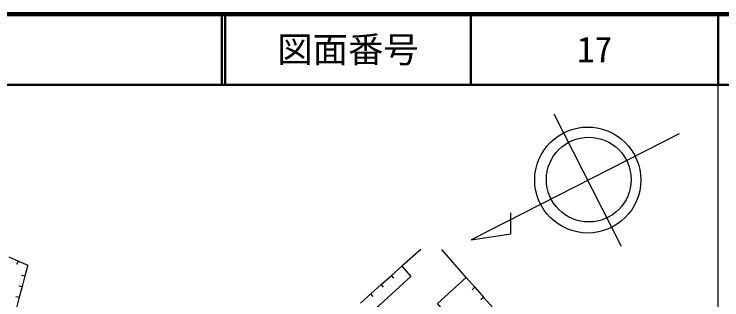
# Model space of a CAD drawing. Units: millimetres, scale not verified. Extents: x 40000 to 680000, y 20000 to 380000.
# Drawn here: x 479385 to 579500, y 339575 to 380000 of the extents above; entities that cross this region are included whole.
import ezdxf
from ezdxf.enums import TextEntityAlignment as Align

# ---------------------------------------------------------------- set-up
doc = ezdxf.new("R2010")
doc.units = ezdxf.units.MM
doc.header["$LTSCALE"] = 1000
for name, color, linetype, lineweight in [('M-BGD', 7, 'Continuous', 25), ('M-STR-STRC', 7, 'Continuous', 25), ('M-TTL', 2, 'Continuous', 140), ('M-TTL-BAND', 7, 'Continuous', 25), ('M-TTL-LINE', 7, 'Continuous', 50)]:
    doc.layers.add(name, color=color, linetype=linetype, lineweight=lineweight)
doc.layers.add('M-TTL-TXT', color=7, linetype='Continuous')
doc.styles.add('ＭＳ ゴシック', font='')
doc.styles.get('ＭＳ ゴシック').set_extended_font_data('MS Gothic')

msp = doc.modelspace()

# ---------------------------------------------------------------- linework, layer by layer
at = {"layer": 'M-BGD'}
for p, q in [((478633, 345653), (479977, 345062)), ((479776, 344604), (479977, 345062)), ((479977, 345062), (481321, 344471)), ((481321, 344471), (480917, 342959)), ((532759, 343033), (534224, 344336)), ((480434, 343088), (480917, 342959)), ((480917, 342959), (480513, 341448)), ((531294, 341731), (532759, 343033)), ((533091, 342660), (532759, 343033)), ((543348, 342721), (544569, 341346)), ((480030, 341577), (480513, 341448)), ((480513, 341448), (480109, 339936)), ((529828, 340429), (531294, 341731)), ((531626, 341358), (531294, 341731)), ((528363, 339127), (529828, 340429)), ((530161, 340055), (529828, 340429)), ((544195, 341014), (544569, 341346)), ((544569, 341346), (545790, 339972)), ((479626, 340065), (480109, 339936)), ((480109, 339936), (479705, 338425)), ((545416, 339640), (545790, 339972)), ((545790, 339972), (547011, 338598))]:
    msp.add_line(p, q, dxfattribs=at)
msp.add_lwpolyline([(536921, 346693), (534224, 344336), (535487, 342902), (522425, 330933), (530303, 322447), (538520, 329828), (537557, 330881), (542470, 335307), (539287, 339044), (543348, 342721), (539880, 346721)], dxfattribs=at)
at = {"layer": 'M-STR-STRC'}
for p, q in [((565320, 347137), (555775, 365842)), ((573463, 363080), (544042, 348068)), ((549648, 348900), (549628, 351901)), ((544042, 348068), (549648, 348900))]:
    msp.add_line(p, q, dxfattribs=at)
for centre, radius in [((560528, 356527), 7500), ((560673, 356591), 6000)]:
    msp.add_circle(centre, radius, dxfattribs=at)
at = {"layer": 'M-TTL'}
msp.add_line((680000, 380000), (40000, 380000), dxfattribs=at)
at = {"layer": 'M-TTL-BAND'}
msp.add_line((579000, 20000), (579000, 370000), dxfattribs=at)
at = {"layer": 'M-TTL-LINE'}
for p, q in [((508747, 380000), (508747, 370000)), ((509247, 380000), (509247, 370000)), ((543997, 380000), (543997, 370000)), ((579000, 380000), (579000, 370000)), ((40000, 370000), (680000, 370000))]:
    msp.add_line(p, q, dxfattribs=at)

# ---------------------------------------------------------------- texts
at = {"layer": 'M-TTL-TXT', "style": 'ＭＳ ゴシック'}
for s, p in [('図面番号', (526622, 375000)), ('17', (561497, 375000))]:
    msp.add_text(s, height=3666, dxfattribs=at).set_placement(p, align=Align.MIDDLE_CENTER)

doc.saveas('drawing.dxf')
